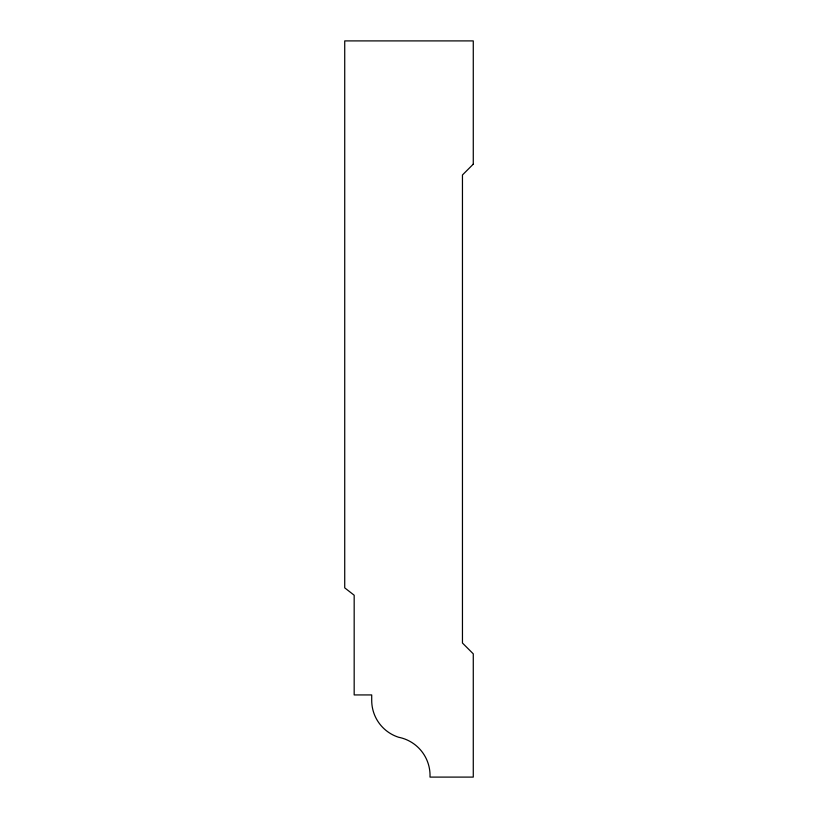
<?xml version="1.0" encoding="UTF-8"?>
<svg xmlns="http://www.w3.org/2000/svg" width="818" height="818" viewBox="0 0 818 818"><rect width="100%" height="100%" fill="white"/><g stroke="black" fill="none" stroke-linecap="round" stroke-linejoin="round"><path stroke-width="1.23" d="M473.274 164.152L462.456 174.97L462.456 643.03L473.274 653.848L473.274 777.1L430.002 777.1A38.896 38.896 0 0 0 398.632 737.263A38.722 38.722 0 0 1 371.709 700.566L371.709 694.932L354.174 694.932L354.174 595.218L344.726 587.866L344.726 40.9L473.274 40.9L473.274 164.152"/></g></svg>
